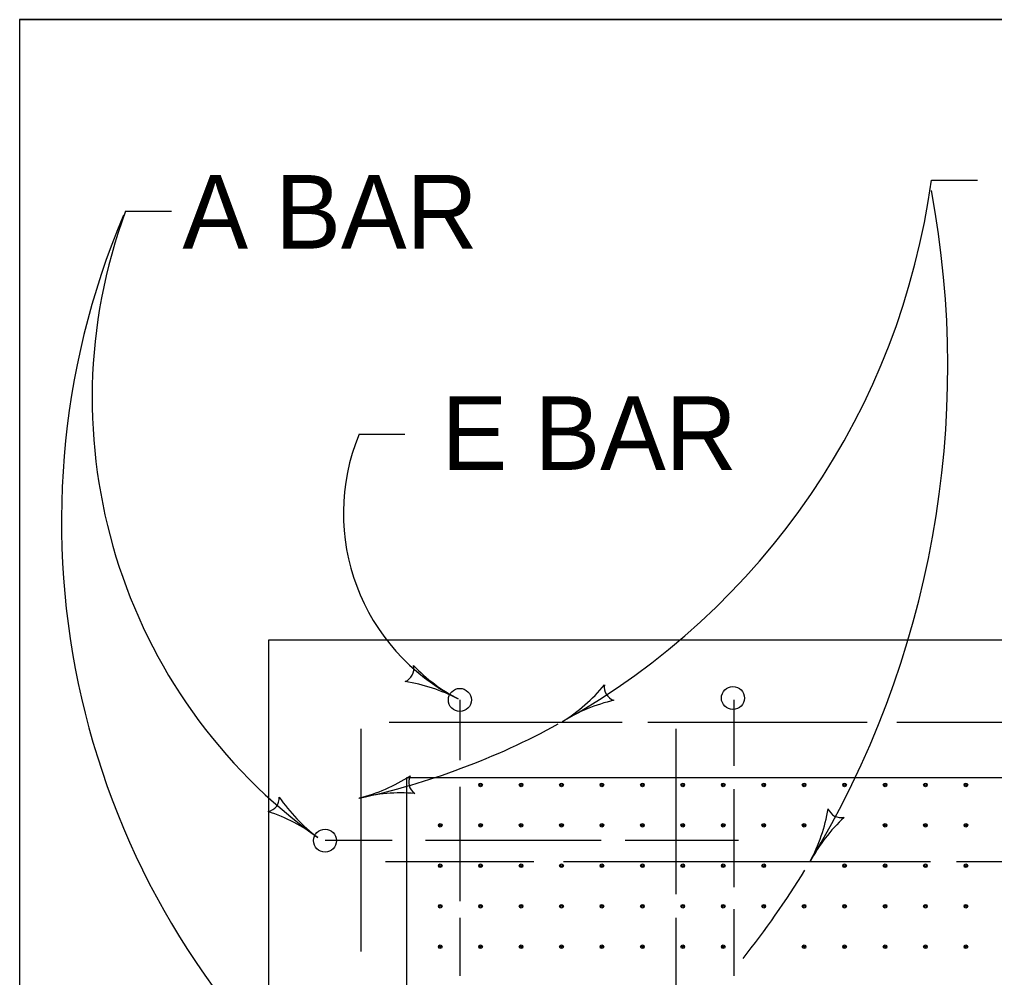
# Model space of a CAD drawing. Extents: x 1007 to 1035.5, y 1000.5 to 1021.5.
# Drawn here: x 1007 to 1009.652, y 1018.896 to 1021.5 of the extents above; entities that cross this region are included whole.
import ezdxf

# ---------------------------------------------------------------- set-up
doc = ezdxf.new("R2010")
doc.units = 0
for name, color, linetype in [('Level 1', 7, 'Continuous'), ('Level 10', 7, 'Continuous'), ('Level 11', 7, 'Continuous'), ('Level 2', 7, 'Continuous'), ('Level 5', 7, 'Continuous')]:
    doc.layers.add(name, color=color, linetype=linetype)

msp = doc.modelspace()

# ---------------------------------------------------------------- linework, layer by layer
at = {"layer": 'Level 1'}
for p, q in [((1007.6784, 1019.8141), (1015.0534, 1019.8141)), ((1007.6784, 1013.5641), (1007.6784, 1019.8141)), ((1008.0534, 1019.4391), (1014.6784, 1019.4391)), ((1008.0534, 1016.9903), (1008.0534, 1019.4391))]:
    msp.add_line(p, q, dxfattribs=at)
for centre, radius in [((1008.2542, 1019.4195), 0.005), ((1008.2542, 1019.4195), 0.0025), ((1008.3642, 1019.4195), 0.005), ((1008.3642, 1019.4195), 0.0025), ((1008.4742, 1019.4195), 0.005), ((1008.4742, 1019.4195), 0.0025), ((1008.5842, 1019.4195), 0.005), ((1008.5842, 1019.4195), 0.0025), ((1008.6942, 1019.4195), 0.005), ((1008.6942, 1019.4195), 0.0025), ((1008.8042, 1019.4195), 0.005), ((1008.8042, 1019.4195), 0.0025), ((1008.9142, 1019.4195), 0.005), ((1008.9142, 1019.4195), 0.0025), ((1009.0242, 1019.4195), 0.005), ((1009.0242, 1019.4195), 0.0025), ((1009.1342, 1019.4195), 0.005), ((1009.1342, 1019.4195), 0.0025), ((1009.2442, 1019.4195), 0.005), ((1009.2442, 1019.4195), 0.0025), ((1009.3542, 1019.4195), 0.005), ((1009.3542, 1019.4195), 0.0025), ((1009.4642, 1019.4195), 0.005), ((1009.4642, 1019.4195), 0.0025), ((1009.5742, 1019.4195), 0.005), ((1009.5742, 1019.4195), 0.0025), ((1008.1442, 1019.3095), 0.005), ((1008.1442, 1019.3095), 0.0025), ((1008.2542, 1019.3095), 0.005), ((1008.2542, 1019.3095), 0.0025), ((1008.3642, 1019.3095), 0.005), ((1008.3642, 1019.3095), 0.0025), ((1008.4742, 1019.3095), 0.005), ((1008.4742, 1019.3095), 0.0025), ((1008.5842, 1019.3095), 0.005), ((1008.5842, 1019.3095), 0.0025), ((1008.6942, 1019.3095), 0.005), ((1008.6942, 1019.3095), 0.0025), ((1008.8042, 1019.3095), 0.005), ((1008.8042, 1019.3095), 0.0025), ((1008.9142, 1019.3095), 0.005), ((1008.9142, 1019.3095), 0.0025), ((1009.0242, 1019.3095), 0.005), ((1009.0242, 1019.3095), 0.0025), ((1009.1342, 1019.3095), 0.005), ((1009.1342, 1019.3095), 0.0025), ((1009.3542, 1019.3095), 0.005), ((1009.3542, 1019.3095), 0.0025), ((1009.4642, 1019.3095), 0.005), ((1009.4642, 1019.3095), 0.0025), ((1009.5742, 1019.3095), 0.005), ((1009.5742, 1019.3095), 0.0025), ((1008.1442, 1019.1995), 0.005), ((1008.1442, 1019.1995), 0.0025), ((1008.2542, 1019.1995), 0.005), ((1008.2542, 1019.1995), 0.0025), ((1008.3642, 1019.1995), 0.005), ((1008.3642, 1019.1995), 0.0025), ((1008.4742, 1019.1995), 0.005), ((1008.4742, 1019.1995), 0.0025), ((1008.5842, 1019.1995), 0.005), ((1008.5842, 1019.1995), 0.0025), ((1008.6942, 1019.1995), 0.005), ((1008.6942, 1019.1995), 0.0025), ((1008.8042, 1019.1995), 0.005), ((1008.8042, 1019.1995), 0.0025), ((1008.9142, 1019.1995), 0.005), ((1008.9142, 1019.1995), 0.0025), ((1009.0242, 1019.1995), 0.005), ((1009.0242, 1019.1995), 0.0025), ((1009.2442, 1019.1995), 0.005), ((1009.2442, 1019.1995), 0.0025), ((1009.3542, 1019.1995), 0.005), ((1009.3542, 1019.1995), 0.0025), ((1009.4642, 1019.1995), 0.005), ((1009.4642, 1019.1995), 0.0025), ((1009.5742, 1019.1995), 0.005), ((1009.5742, 1019.1995), 0.0025), ((1008.1442, 1019.0895), 0.005), ((1008.1442, 1019.0895), 0.0025), ((1008.2542, 1019.0895), 0.005), ((1008.2542, 1019.0895), 0.0025), ((1008.3642, 1019.0895), 0.005), ((1008.3642, 1019.0895), 0.0025), ((1008.4742, 1019.0895), 0.005), ((1008.4742, 1019.0895), 0.0025), ((1008.5842, 1019.0895), 0.005), ((1008.5842, 1019.0895), 0.0025), ((1008.6942, 1019.0895), 0.005), ((1008.6942, 1019.0895), 0.0025), ((1008.8042, 1019.0895), 0.005), ((1008.8042, 1019.0895), 0.0025), ((1008.9142, 1019.0895), 0.005), ((1008.9142, 1019.0895), 0.0025), ((1009.0242, 1019.0895), 0.005), ((1009.0242, 1019.0895), 0.0025), ((1009.1342, 1019.0895), 0.005), ((1009.1342, 1019.0895), 0.0025), ((1009.2442, 1019.0895), 0.005), ((1009.2442, 1019.0895), 0.0025), ((1009.3542, 1019.0895), 0.005), ((1009.3542, 1019.0895), 0.0025), ((1009.4642, 1019.0895), 0.005), ((1009.4642, 1019.0895), 0.0025), ((1009.5742, 1019.0895), 0.005), ((1009.5742, 1019.0895), 0.0025), ((1008.1442, 1018.9795), 0.005), ((1008.1442, 1018.9795), 0.0025), ((1008.2542, 1018.9795), 0.005), ((1008.2542, 1018.9795), 0.0025), ((1008.3642, 1018.9795), 0.005), ((1008.3642, 1018.9795), 0.0025), ((1008.4742, 1018.9795), 0.005), ((1008.4742, 1018.9795), 0.0025), ((1008.5842, 1018.9795), 0.005), ((1008.5842, 1018.9795), 0.0025), ((1008.6942, 1018.9795), 0.005), ((1008.6942, 1018.9795), 0.0025), ((1008.8042, 1018.9795), 0.005), ((1008.8042, 1018.9795), 0.0025), ((1008.9142, 1018.9795), 0.005), ((1008.9142, 1018.9795), 0.0025), ((1009.1342, 1018.9795), 0.005), ((1009.1342, 1018.9795), 0.0025), ((1009.2442, 1018.9795), 0.005), ((1009.2442, 1018.9795), 0.0025), ((1009.3542, 1018.9795), 0.005), ((1009.3542, 1018.9795), 0.0025), ((1009.4642, 1018.9795), 0.005), ((1009.4642, 1018.9795), 0.0025), ((1009.5742, 1018.9795), 0.005), ((1009.5742, 1018.9795), 0.0025)]:
    msp.add_circle(centre, radius, dxfattribs=at)
at = {"layer": 'Level 10'}
for q in [(1035.5, 1021.5), (1007, 1000.5)]:
    msp.add_line((1007, 1021.5), q, dxfattribs=at)
at = {"layer": 'Level 11'}
msp.add_lwpolyline([(1007, 1000.5), (1035.5, 1000.5), (1035.5, 1021.5), (1007, 1021.5)], close=True, dxfattribs=at)
at = {"layer": 'Level 2'}
for p, q in [((1008.1977, 1019.6507), (1008.1977, 1019.4862)), ((1008.9426, 1019.6507), (1008.9426, 1019.4713)), ((1008.6392, 1019.589), (1008.0051, 1019.589)), ((1009.3056, 1019.589), (1008.7094, 1019.589)), ((1009.8741, 1019.589), (1009.3865, 1019.589)), ((1007.9293, 1018.9667), (1007.9293, 1019.5716)), ((1008.7865, 1019.1221), (1008.7865, 1019.5716)), ((1008.1977, 1019.4138), (1008.1977, 1019.1029)), ((1008.9426, 1019.4074), (1008.9426, 1019.1413)), ((1008.0132, 1019.2678), (1007.831, 1019.2678)), ((1007.8623, 1019.2678), (1007.8623, 1019.2678)), ((1008.5817, 1019.2678), (1008.1047, 1019.2678)), ((1008.956, 1019.2678), (1008.6477, 1019.2678)), ((1008.3985, 1019.2101), (1007.9953, 1019.2101)), ((1009.4781, 1019.2101), (1008.4794, 1019.2101)), ((1010.8553, 1019.2101), (1009.5483, 1019.2101)), ((1008.1977, 1019.0583), (1008.1977, 1018.9007)), ((1008.7865, 1018.4067), (1008.7865, 1019.0583)), ((1008.9426, 1019.0817), (1008.9426, 1018.9007))]:
    msp.add_line(p, q, dxfattribs=at)
for centre in [(1008.1977, 1019.6504), (1008.9405, 1019.6555), (1007.831, 1019.2679)]:
    msp.add_circle(centre, 0.0313, dxfattribs=at)
at = {"layer": 'Level 5'}
for p, q in [((1009.4803, 1021.0637), (1009.6053, 1021.0637)), ((1007.2885, 1020.9794), (1007.4135, 1020.9794)), ((1007.9235, 1020.3724), (1008.0485, 1020.3724))]:
    msp.add_line(p, q, dxfattribs=at)
for centre, radius, start, end in [((1007.5061, 1021.3315), 1.9924, 299.1503, 352.2752), ((1006.9224, 1020.5561), 2.6025, 328.8758, 10.6169), ((1009.2571, 1020.135), 2.1429, 157.1211, 228.7715), ((1008.6673, 1020.4709), 1.4696, 159.7568, 234.3683), ((1008.4457, 1020.158), 0.5645, 157.6808, 243.4429), ((1008.0351, 1019.7352), 0.0375, 291.3489, 13.4656), ((1008.0351, 1019.7352), 0.0375, 291.3489, 13.4656), ((1008.4092, 1020.0692), 0.4687, 223.9215, 242.5682), ((1008.4092, 1020.0692), 0.4687, 223.9215, 242.5682), ((1007.9774, 1019.237), 0.4687, 62.5743, 81.2431), ((1007.9774, 1019.237), 0.4687, 62.5743, 81.2431), ((1008.2301, 1019.9902), 0.4688, 301.7128, 320.3816), ((1008.6282, 1019.6851), 0.0375, 170.4874, 252.6041), ((1007.9774, 1019.237), 0.4687, 62.5621, 62.5743), ((1007.9774, 1019.237), 0.4687, 62.5621, 62.5743), ((1008.7229, 1019.1927), 0.4688, 103.06, 121.7067), ((1008.2301, 1019.9902), 0.4688, 301.7006, 301.7128), ((1007.5061, 1021.3315), 1.9924, 282.0944, 298.7672), ((1007.8087, 1019.8378), 0.4687, 284.1717, 302.8405), ((1008.0963, 1019.4269), 0.0375, 152.9463, 235.063), ((1007.6688, 1019.3837), 0.0375, 281.8191, 3.9358), ((1008.093, 1019.6511), 0.4687, 214.3917, 233.0384), ((1007.8087, 1019.8378), 0.4687, 284.1595, 284.1717), ((1008.0383, 1018.9288), 0.4687, 85.5189, 104.1656), ((1008.7373, 1019.4327), 0.4687, 331.7476, 350.4164), ((1009.2347, 1019.3678), 0.0375, 200.5222, 282.6389), ((1007.5294, 1018.9019), 0.4687, 53.0445, 71.7133), ((1009.5632, 1018.9889), 0.4687, 133.0948, 151.7415), ((1007.5294, 1018.9019), 0.4687, 53.0323, 53.0445), ((1008.7373, 1019.4327), 0.4687, 331.7354, 331.7476), ((1006.9224, 1020.5561), 2.6025, 321.8144, 328.2863)]:
    msp.add_arc(centre, radius, start, end, dxfattribs=at)

# ---------------------------------------------------------------- texts
at = {"layer": 'Level 1'}
for s, p in [('A BAR', (1007.4433, 1020.8773)), ('E BAR', (1008.1483, 1020.2757))]:
    msp.add_text(s, height=0.2, dxfattribs=at).set_placement(p)

doc.saveas('drawing.dxf')
